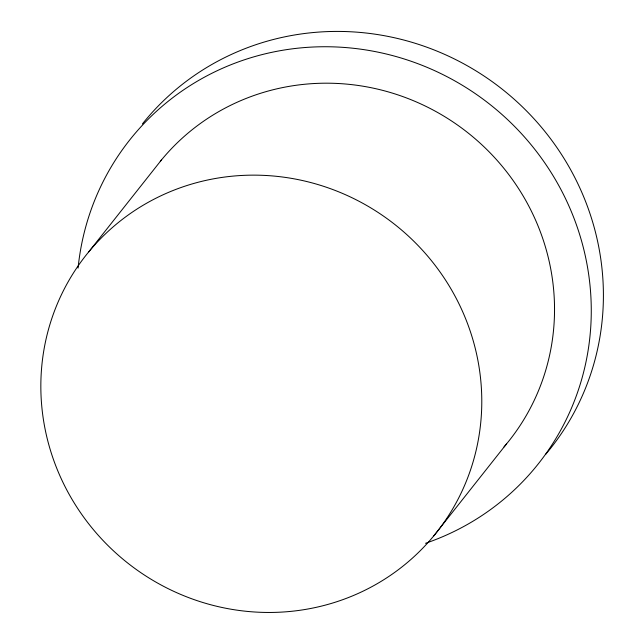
<?xml version="1.0" encoding="UTF-8"?>
<svg xmlns="http://www.w3.org/2000/svg" width="644" height="644" viewBox="0 0 644 644"><rect width="100%" height="100%" fill="white"/><g stroke="black" fill="none" stroke-linecap="round" stroke-linejoin="round"><path stroke-width="0.97" d="M88.783 251.812L161.539 159.849M433.831 535.808A223.452 215.619 38.3 0 0 293.922 178.799A223.452 215.619 38.3 0 0 56.173 466.82A223.452 215.619 38.3 0 0 433.831 535.808L506.587 443.853M78.077 268.105A260.691 251.554 38.3 0 1 319.698 46.795A260.691 251.554 38.3 0 1 585.638 257.439A260.691 251.554 38.3 0 1 425.515 543.294M142.413 123.93A260.691 251.554 38.3 0 1 505.934 92.197A260.691 251.554 38.3 0 1 545.565 454.463M160.275 161.394A223.452 215.619 38.3 0 1 472.124 136.222A223.452 215.619 38.3 0 1 504.011 446.904"/></g></svg>
